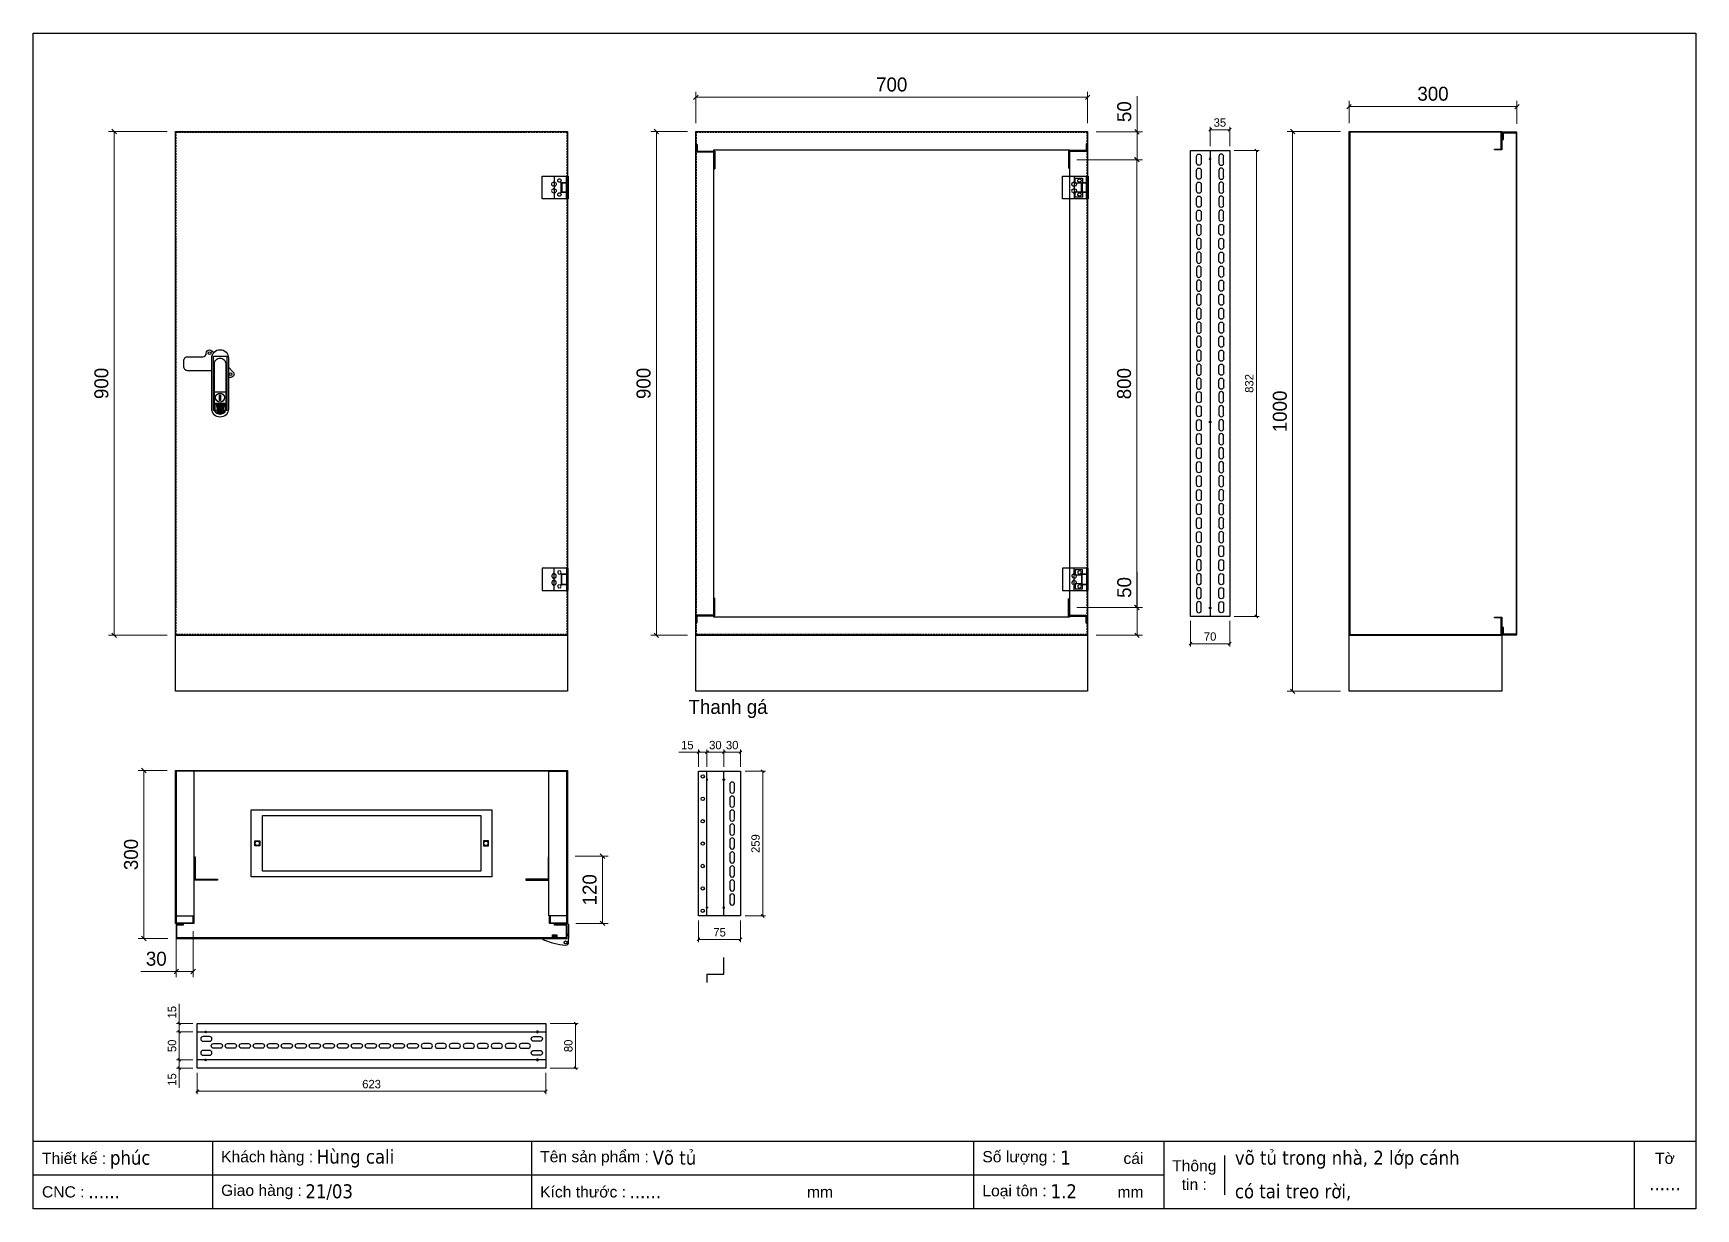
# Model space of a CAD drawing. Header units: millimetres. Extents: x 0 to 2970, y 0 to 2100.
import ezdxf
from ezdxf.enums import TextEntityAlignment as Align

# ---------------------------------------------------------------- set-up
doc = ezdxf.new("R2010")
doc.units = ezdxf.units.MM
doc.linetypes.add('HIDDEN2', pattern=[4.7625, 3.175, -1.5875])
doc.layers.add('CNC', color=7, linetype='Continuous')
doc.layers.add('DIM', color=253, linetype='Continuous')
doc.styles.add('Arial', font='arial.ttf')
doc.styles.add('Tahoma (Input Text)', font='tahoma.ttf')
doc.dimstyles.new('Dim-15', dxfattribs={"dimtxt": 15, "dimasz": 5, "dimexe": 5, "dimexo": 8, "dimgap": 5, "dimtad": 1, "dimdec": 0, "dimtxsty": 'Standard', "dimblk": 'OBLIQUE', "dimcen": 10, "dimclrd": 5, "dimclre": 5, "dimclrt": 3, "dimazin": 3, "dimtfac": 1, "dimtdec": 0, "dimtmove": 0, "dimatfit": 3, "dimldrblk": 'OBLIQUE', "dimlwd": 9, "dimlwe": 9})
doc.dimstyles.new('Dim-25', dxfattribs={"dimtxt": 25, "dimasz": 8, "dimexe": 10, "dimexo": 15, "dimgap": 10, "dimtad": 1, "dimdec": 0, "dimtxsty": 'Standard', "dimblk": 'OBLIQUE', "dimcen": 10, "dimclrd": 5, "dimclre": 5, "dimclrt": 3, "dimazin": 3, "dimtfac": 1, "dimtdec": 0, "dimtmove": 0, "dimatfit": 3, "dimldrblk": 'OBLIQUE', "dimlwd": 9, "dimlwe": 9})

# ---------------------------------------------------------------- blocks, each defined once
blk = doc.blocks.new('khungtenAsean2')
at = {"color": 7}
for p, q in [((2970, -1980), (0, -1980)), ((320, -1980), (320, -2100)), ((890, -1980), (890, -2100)), ((1680, -1980), (1680, -2100)), ((2020, -1980), (2020, -2100)), ((2860, -1980), (2860, -2100)), ((2128.3, -2005), (2128.3, -2075)), ((2020, -2040), (0, -2040))]:
    blk.add_line(p, q, dxfattribs=at)
blk.add_lwpolyline([(0, 0), (2970, 0), (2970, -2100), (0, -2100)], close=True, dxfattribs=at)
at = {"color": 2, "char_height": 20, "style": 'Arial'}
for s, insert, width, attachment_point in [('  Thiết kế :', (0, -2010), 917.634, 4), ('  Khách hàng :', (320, -2010), 917.634, 4), ('  Tên sản phẩm :', (890, -2010), 917.634, 4), ('  Số lượng :', (1680, -2010), 917.634, 4), ('cái', (1947.6, -2010), 917.634, 4), ('Thông\\Ptin :', (2074.2, -2040), 108.311, 5), ('Tờ', (2915, -2010), 110, 5), ('  CNC :', (0, -2070), 917.634, 4), ('  Giao hàng :', (320, -2070), 917.634, 4), ('  Kích thước :', (890, -2070), 917.634, 4), ('mm', (1382.3, -2070), 917.634, 4), ('  Loại tôn :', (1680, -2070), 917.634, 4), ('mm', (1936.9, -2070), 917.634, 4)]:
    blk.add_mtext(s, dxfattribs=dict(at, insert=insert, width=width, attachment_point=attachment_point))
at = {"color": 1, "style": 'Tahoma (Input Text)', "flags": 8}
for tag, p in [('#01', (137.1, -2021.3)), ('#03', (506.6, -2019.3)), ('#05', (1106.6, -2021.3)), ('#07', (1834.7, -2021.3)), ('#09', (2146.7, -2021.3)), ('#02', (98.5, -2081.3)), ('#04', (486.1, -2081.3)), ('#06', (1065.3, -2081.3)), ('#08', (1817.4, -2081.3)), ('#10', (2146.7, -2081.3))]:
    blk.add_attdef(tag, p, '', height=25, dxfattribs=at)
blk.add_attdef('#11', text='', height=25, dxfattribs=at).set_placement((2915, -2067.3), align=Align.CENTER)
blk = doc.blocks.new('*D1')
at = {"color": 0, "linetype": 'ByBlock', "lineweight": -2}
for p, q in [((148.6, 1920.4), (140.6, 1928.4)), ((140.6, 1028.4), (148.6, 1020.4))]:
    blk.add_line(p, q, dxfattribs=at)
at = {"layer": 'Defpoints', "color": 0, "transparency": 16777216}
for p in [(254.4, 1924.4), (144.6, 1024.4), (254.4, 1024.4)]:
    blk.add_point(p, dxfattribs=at)
at = {"layer": 'DIM', "color": 5, "lineweight": 9, "transparency": 16777216}
for p, q in [((239.4, 1924.4), (134.6, 1924.4)), ((144.6, 1924.4), (144.6, 1024.4)), ((239.4, 1024.4), (134.6, 1024.4))]:
    blk.add_line(p, q, dxfattribs=at)
at = {"layer": 'DIM', "color": 3, "transparency": 16777216, "insert": (121.8, 1474.4), "char_height": 25, "attachment_point": 5, "rotation": 90}
blk.add_mtext('900', dxfattribs=at)
blk = doc.blocks.new('_Oblique')
at = {"color": 0, "linetype": 'ByBlock', "lineweight": -2}
blk.add_line((-0.5, -0.5), (0.5, 0.5), dxfattribs=at)
blk = doc.blocks.new('HL044-1.3-C')
at = {"color": 1, "linetype": 'HIDDEN2', "ltscale": 0.5}
for p, q in [((-25, 40), (-25, 0)), ((-3, 0), (-3, 40))]:
    blk.add_line(p, q, dxfattribs=at)
at = {"color": 1}
for p, q in [((-12, 29), (0, 29)), ((-12, 11), (-12, 29)), ((0, 11), (-12, 11)), ((-11, 28.5), (0, 28.5)), ((-11, 28.5), (-11, 11.5)), ((0, 11.5), (-11, 11.5))]:
    blk.add_line(p, q, dxfattribs=at)
blk.add_lwpolyline([(-46, 40), (0, 40), (0, 0), (-46, 0)], close=True, dxfattribs=at)
at = {"color": 1, "linetype": 'HIDDEN2', "ltscale": 0.5}
for centre, radius in [((-25, 26), 4), ((-15.5, 32.5), 3), ((-25, 14), 4), ((-15.5, 7.5), 3)]:
    blk.add_circle(centre, radius, dxfattribs=at)
blk = doc.blocks.new('AB301-2-1')
at = {"linetype": 'Continuous'}
h = blk.add_hatch(dxfattribs=at)
h.set_pattern_fill('ACAD_ISO09W100', color=1, scale=0.2)
h.set_pattern_definition([(0, (-368.0181, 398.3814), (0, 1), [4.8, -0.6, 1.2, -0.6, 1.2, -0.6])])
h.paths.add_polyline_path([(-4.1, -88.5, 0.118404), (0, -89.5, 0.118404), (4.1, -88.5), (7, -72), (-7, -72)])
at = {"color": 1, "linetype": 'Continuous'}
for p, q in [((-10, -50.5), (10, -50.5)), ((-7, -72), (7, -72)), ((-7, -72), (-4.1, -88.5)), ((7, -72), (4.1, -88.5))]:
    blk.add_line(p, q, dxfattribs=at)
for points in [[(-15, -12.5), (-57.5, -12.5, -0.414214), (-65, -5), (-65, 5, -0.414214), (-57.5, 12.5), (-30.7, 12.5, 0.414214), (-24.7, 18.5), (-24.7, 18.7)], [(-24.7, 18.7, -0.198912), (-23, 23), (-23, 23, -0.414214), (-14.5, 23), (-11.3, 19.8)], [(15, -6.5), (23, -14.5, -0.414214), (23, -23), (23, -23, -0.381561), (15, -23.4, -0.381561)]]:
    blk.add_lwpolyline(points, format="xyb", dxfattribs=at)
for points in [[(0, 25), (0, 25, -0.414214), (15, 10), (15, -80.5, -0.414214), (0, -95.5), (0, -95.5, -0.414214), (-15, -80.5), (-15, 10, -0.414214)], [(0, 10, -0.414214), (10, 0), (10, -80.5, -0.414214), (0, -90.5, -0.414214), (-10, -80.5), (-10, 0, -0.414214)], [(9, -72.5), (9, -80.5, -0.414214), (0, -89.5, -0.414214), (-9, -80.5), (-9, -72.5, -0.414214), (-7, -70.5), (7, -70.5, -0.414214)]]:
    blk.add_lwpolyline(points, format="xyb", close=True, dxfattribs=at)
at = {"color": 2, "linetype": 'Continuous'}
blk.add_lwpolyline([(-12, 13.3), (12, 13.3), (12, -83.7), (-12, -83.7)], close=True, dxfattribs=at)
at = {"color": 1, "linetype": 'Continuous'}
blk.add_lwpolyline([(-1, -55.5), (1, -55.5), (1, -65.5), (-1, -65.5)], close=True, dxfattribs=at)
for centre, radius in [((-18.7, 18.7), 2.5), ((18.7, -18.7), 2.5), ((0, -60.5), 8)]:
    blk.add_circle(centre, radius, dxfattribs=at)
blk = doc.blocks.new('HL044-1.3-B')
h = blk.add_hatch()
h.set_pattern_fill('ANSI31', color=1, scale=0.3, style=0)
h.set_pattern_definition([(45, (-80982.31925, -42991.2648), (-0.673519209, 0.673519209), [])])
h.paths.add_polyline_path([(-15.5, 27), (-15.5, 24), (-9.5, 24), (-9.5, 27)])
at = {"color": 1}
for p, q in [((0, 0), (-43, 0)), ((-43, 0), (-43, -2)), ((-25, 6.5), (-25, 0)), ((-25, 6.5), (-19, 5.9)), ((-25, 5.5), (-19, 4.9)), ((-25, 4.5), (-19, 3.9)), ((-25, 3.5), (-19, 2.9)), ((-25, 2.5), (-19, 1.9)), ((-25, 1.5), (-19, 0.9)), ((-25, 0.5), (-19.7, 0)), ((-22, 24), (-22, 27)), ((-22, 27), (1, 27)), ((-1, 24), (-22, 24)), ((-19, 6.5), (-19, 0)), ((-15.5, 24), (-15.5, 27)), ((-9.5, 24), (-9.5, 27)), ((0, 23), (0, 0)), ((0, 7.5), (3, 7.5)), ((0, 6), (3, 6)), ((3, 25), (3, 0)), ((3, -6.5), (3, 0))]:
    blk.add_line(p, q, dxfattribs=at)
blk.add_lwpolyline([(-26, 6.5), (-18, 6.5), (-18, 0), (-26, 0)], close=True, dxfattribs=at)
blk.add_circle((-2.3, -7), 2.55, dxfattribs=at)
for centre, radius, start, end in [((-1, 23), 1, 0, 90), ((1, 25), 2, 0, 90), ((15.4, 147.7), 160.7, 248.6705, 263.5901), ((-2.5, -6.5), 5.5, 270, 0)]:
    blk.add_arc(centre, radius, start, end, dxfattribs=at)
blk = doc.blocks.new('*D2')
at = {"color": 0, "linetype": 'ByBlock', "lineweight": -2}
for p, q in [((259.6, 427.8), (251.6, 419.8)), ((281.6, 419.8), (289.6, 427.8))]:
    blk.add_line(p, q, dxfattribs=at)
at = {"layer": 'Defpoints', "color": 0, "transparency": 16777216}
for p in [(255.6, 511), (285.6, 511), (255.6, 423.8)]:
    blk.add_point(p, dxfattribs=at)
at = {"layer": 'DIM', "color": 5, "lineweight": 9, "transparency": 16777216}
for p, q in [((255.6, 496), (255.6, 413.8)), ((285.6, 496), (285.6, 413.8)), ((255.6, 423.8), (191.9, 423.8)), ((285.6, 423.8), (255.6, 423.8))]:
    blk.add_line(p, q, dxfattribs=at)
at = {"layer": 'DIM', "color": 3, "transparency": 16777216, "insert": (219.8, 446.5), "char_height": 25, "attachment_point": 5}
blk.add_mtext('30', dxfattribs=at)
blk = doc.blocks.new('*D3')
at = {"color": 0, "linetype": 'ByBlock', "lineweight": -2}
for p, q in [((201.5, 778.8), (193.5, 786.8)), ((193.5, 486.8), (201.5, 478.8))]:
    blk.add_line(p, q, dxfattribs=at)
at = {"layer": 'Defpoints', "color": 0, "ltscale": 3, "transparency": 16777216}
for p in [(254.4, 782.8), (197.5, 482.8), (255.4, 482.8)]:
    blk.add_point(p, dxfattribs=at)
at = {"layer": 'DIM', "color": 5, "lineweight": 9, "ltscale": 3, "transparency": 16777216}
for p, q in [((239.4, 782.8), (187.5, 782.8)), ((197.5, 782.8), (197.5, 482.8)), ((240.4, 482.8), (187.5, 482.8))]:
    blk.add_line(p, q, dxfattribs=at)
at = {"layer": 'DIM', "color": 3, "ltscale": 3, "transparency": 16777216, "insert": (174.8, 632.8), "char_height": 25, "attachment_point": 5, "rotation": 90}
blk.add_mtext('300', dxfattribs=at)
blk = doc.blocks.new('*D4')
at = {"color": 0, "linetype": 'ByBlock', "lineweight": -2}
for p, q in [((1020.9, 625.8), (1012.9, 633.8)), ((1012.9, 513.8), (1020.9, 505.8))]:
    blk.add_line(p, q, dxfattribs=at)
at = {"layer": 'Defpoints', "color": 0, "ltscale": 3, "transparency": 16777216}
for p in [(953.2, 629.8), (1016.9, 629.8), (954.4, 509.8)]:
    blk.add_point(p, dxfattribs=at)
at = {"layer": 'DIM', "color": 5, "lineweight": 9, "ltscale": 3, "transparency": 16777216}
for p, q in [((968.2, 629.8), (1026.9, 629.8)), ((1016.9, 509.8), (1016.9, 629.8)), ((969.4, 509.8), (1026.9, 509.8))]:
    blk.add_line(p, q, dxfattribs=at)
at = {"layer": 'DIM', "color": 3, "ltscale": 3, "transparency": 16777216, "insert": (994.1, 569.8), "char_height": 25, "attachment_point": 5, "rotation": 90}
blk.add_mtext('120', dxfattribs=at)
blk = doc.blocks.new('*D5')
at = {"color": 0, "linetype": 'ByBlock', "lineweight": -2}
for p, q in [((1187.6, 1989.6), (1179.6, 1981.6)), ((1879.6, 1981.6), (1887.6, 1989.6))]:
    blk.add_line(p, q, dxfattribs=at)
at = {"layer": 'Defpoints', "color": 0, "ltscale": 3, "transparency": 16777216}
for p in [(1883.6, 1985.6), (1183.6, 1924.4), (1883.6, 1924.4)]:
    blk.add_point(p, dxfattribs=at)
at = {"layer": 'DIM', "color": 5, "lineweight": 9, "ltscale": 3, "transparency": 16777216}
for p, q in [((1183.6, 1939.4), (1183.6, 1995.6)), ((1883.6, 1939.4), (1883.6, 1995.6)), ((1183.6, 1985.6), (1883.6, 1985.6))]:
    blk.add_line(p, q, dxfattribs=at)
at = {"layer": 'DIM', "color": 3, "ltscale": 3, "transparency": 16777216, "insert": (1533.6, 2008.3), "char_height": 25, "attachment_point": 5}
blk.add_mtext('700', dxfattribs=at)
blk = doc.blocks.new('*D6')
at = {"color": 0, "linetype": 'ByBlock', "lineweight": -2}
for p, q in [((1117.2, 1920.4), (1109.2, 1928.4)), ((1109.2, 1028.4), (1117.2, 1020.4))]:
    blk.add_line(p, q, dxfattribs=at)
at = {"layer": 'Defpoints', "color": 0, "ltscale": 3, "transparency": 16777216}
for p in [(1183.6, 1924.4), (1113.2, 1024.4), (1183.6, 1024.4)]:
    blk.add_point(p, dxfattribs=at)
at = {"layer": 'DIM', "color": 5, "lineweight": 9, "ltscale": 3, "transparency": 16777216}
for p, q in [((1168.6, 1924.4), (1103.2, 1924.4)), ((1113.2, 1924.4), (1113.2, 1024.4)), ((1168.6, 1024.4), (1103.2, 1024.4))]:
    blk.add_line(p, q, dxfattribs=at)
at = {"layer": 'DIM', "color": 3, "ltscale": 3, "transparency": 16777216, "insert": (1090.4, 1474.4), "char_height": 25, "attachment_point": 5, "rotation": 90}
blk.add_mtext('900', dxfattribs=at)
blk = doc.blocks.new('*D7')
at = {"color": 0, "linetype": 'ByBlock', "lineweight": -2}
for p, q in [((2354.6, 1973), (2346.6, 1965)), ((2646.6, 1965), (2654.6, 1973))]:
    blk.add_line(p, q, dxfattribs=at)
at = {"layer": 'Defpoints', "color": 0, "ltscale": 3, "transparency": 16777216}
for p in [(2650.6, 1969), (2350.6, 1924.4), (2650.6, 1923.4)]:
    blk.add_point(p, dxfattribs=at)
at = {"layer": 'DIM', "color": 5, "lineweight": 9, "ltscale": 3, "transparency": 16777216}
for p, q in [((2350.6, 1939.4), (2350.6, 1979)), ((2350.6, 1969), (2650.6, 1969)), ((2650.6, 1938.4), (2650.6, 1979))]:
    blk.add_line(p, q, dxfattribs=at)
at = {"layer": 'DIM', "color": 3, "ltscale": 3, "transparency": 16777216, "insert": (2500.6, 1991.8), "char_height": 25, "attachment_point": 5}
blk.add_mtext('300', dxfattribs=at)
blk = doc.blocks.new('*D8')
at = {"color": 0, "linetype": 'ByBlock', "lineweight": -2}
for p, q in [((2253.9, 1920.4), (2245.9, 1928.4)), ((2245.9, 928.4), (2253.9, 920.4))]:
    blk.add_line(p, q, dxfattribs=at)
at = {"layer": 'Defpoints', "color": 0, "ltscale": 3, "transparency": 16777216}
for p in [(2350.6, 1924.4), (2249.9, 924.4), (2350.6, 924.4)]:
    blk.add_point(p, dxfattribs=at)
at = {"layer": 'DIM', "color": 5, "lineweight": 9, "ltscale": 3, "transparency": 16777216}
for p, q in [((2335.6, 1924.4), (2239.9, 1924.4)), ((2249.9, 1924.4), (2249.9, 924.4)), ((2335.6, 924.4), (2239.9, 924.4))]:
    blk.add_line(p, q, dxfattribs=at)
at = {"layer": 'DIM', "color": 3, "ltscale": 3, "transparency": 16777216, "insert": (2227.1, 1424.4), "char_height": 25, "attachment_point": 5, "rotation": 90}
blk.add_mtext('1000', dxfattribs=at)
blk = doc.blocks.new('A$C00B650B3')
blk.add_hatch(color=7).paths.add_polyline_path([(1.5, 41.5), (1.5, 53.5), (0, 53.5), (0, 40), (31.5, 40), (31.5, 10), (33, 10), (33, 41.5)])
at = {"color": 7}
for p, q in [((0, 53.5), (0, 40)), ((0, 53.5), (1.5, 53.5)), ((0, 40), (31.5, 40)), ((1.5, 53.5), (1.5, 41.5)), ((1.5, 41.5), (33, 41.5)), ((31.5, 40), (31.5, 10)), ((33, 41.5), (33, 10)), ((31.5, 10), (33, 10))]:
    blk.add_line(p, q, dxfattribs=at)
blk = doc.blocks.new('*D9')
at = {"color": 0, "linetype": 'ByBlock', "lineweight": -2}
for p, q in [((1975.9, 1070), (1967.9, 1078)), ((1967.9, 1028.4), (1975.9, 1020.4))]:
    blk.add_line(p, q, dxfattribs=at)
at = {"layer": 'Defpoints', "color": 0, "ltscale": 3, "transparency": 16777216}
for p in [(1849.4, 1074), (1971.9, 1074), (1883.6, 1024.4)]:
    blk.add_point(p, dxfattribs=at)
at = {"layer": 'DIM', "color": 5, "lineweight": 9, "ltscale": 3, "transparency": 16777216}
for p, q in [((1971.9, 1074), (1971.9, 1137.8)), ((1864.4, 1074), (1981.9, 1074)), ((1971.9, 1024.4), (1971.9, 1074)), ((1898.6, 1024.4), (1981.9, 1024.4))]:
    blk.add_line(p, q, dxfattribs=at)
at = {"layer": 'DIM', "color": 3, "ltscale": 3, "transparency": 16777216, "insert": (1949.1, 1109.9), "char_height": 25, "attachment_point": 5, "rotation": 90}
blk.add_mtext('50', dxfattribs=at)
blk = doc.blocks.new('*D10')
at = {"color": 0, "linetype": 'ByBlock', "lineweight": -2}
for p, q in [((1975.5, 1870), (1967.5, 1878)), ((1967.5, 1078), (1975.5, 1070))]:
    blk.add_line(p, q, dxfattribs=at)
at = {"layer": 'Defpoints', "color": 0, "ltscale": 3, "transparency": 16777216}
for p in [(1849.4, 1874), (1971.5, 1874), (1849.4, 1074)]:
    blk.add_point(p, dxfattribs=at)
at = {"layer": 'DIM', "color": 5, "lineweight": 9, "ltscale": 3, "transparency": 16777216}
for p, q in [((1864.4, 1874), (1981.5, 1874)), ((1971.5, 1074), (1971.5, 1874)), ((1864.4, 1074), (1981.5, 1074))]:
    blk.add_line(p, q, dxfattribs=at)
at = {"layer": 'DIM', "color": 3, "ltscale": 3, "transparency": 16777216, "insert": (1948.8, 1474), "char_height": 25, "attachment_point": 5, "rotation": 90}
blk.add_mtext('800', dxfattribs=at)
blk = doc.blocks.new('*D11')
at = {"color": 0, "linetype": 'ByBlock', "lineweight": -2}
for p, q in [((1975.9, 1920), (1967.9, 1928)), ((1967.9, 1878), (1975.9, 1870))]:
    blk.add_line(p, q, dxfattribs=at)
at = {"layer": 'Defpoints', "color": 0, "ltscale": 3, "transparency": 16777216}
for p in [(1883.6, 1924), (1971.9, 1924), (1849.4, 1874)]:
    blk.add_point(p, dxfattribs=at)
at = {"layer": 'DIM', "color": 5, "lineweight": 9, "ltscale": 3, "transparency": 16777216}
for p, q in [((1971.9, 1924), (1971.9, 1987.8)), ((1898.6, 1924), (1981.9, 1924)), ((1971.9, 1874), (1971.9, 1924)), ((1864.4, 1874), (1981.9, 1874))]:
    blk.add_line(p, q, dxfattribs=at)
at = {"layer": 'DIM', "color": 3, "ltscale": 3, "transparency": 16777216, "insert": (1949.1, 1959.9), "char_height": 25, "attachment_point": 5, "rotation": 90}
blk.add_mtext('50', dxfattribs=at)
blk = doc.blocks.new('*D12')
at = {"color": 0, "linetype": 'ByBlock', "lineweight": -2}
for p, q in [((2187.6, 1888), (2182.6, 1893)), ((2182.6, 1060.8), (2187.6, 1055.8))]:
    blk.add_line(p, q, dxfattribs=at)
at = {"layer": 'Defpoints', "color": 0, "transparency": 16777216}
for p in [(2137.4, 1890.5), (2137.4, 1058.3), (2185.1, 1058.3)]:
    blk.add_point(p, dxfattribs=at)
at = {"layer": 'DIM', "color": 5, "lineweight": 9, "transparency": 16777216}
for p, q in [((2145.4, 1890.5), (2190.1, 1890.5)), ((2185.1, 1890.5), (2185.1, 1058.3)), ((2145.4, 1058.3), (2190.1, 1058.3))]:
    blk.add_line(p, q, dxfattribs=at)
at = {"layer": 'DIM', "color": 3, "transparency": 16777216, "insert": (2172.4, 1474.4), "char_height": 15, "attachment_point": 5, "rotation": 90}
blk.add_mtext('832', dxfattribs=at)
blk = doc.blocks.new('*D13')
at = {"color": 0, "linetype": 'ByBlock', "lineweight": -2}
for p, q in [((2069.9, 1012), (2064.9, 1007)), ((2134.9, 1007), (2139.9, 1012))]:
    blk.add_line(p, q, dxfattribs=at)
at = {"layer": 'Defpoints', "color": 0, "transparency": 16777216}
for p in [(2067.4, 1058.3), (2137.4, 1058.3), (2137.4, 1009.5)]:
    blk.add_point(p, dxfattribs=at)
at = {"layer": 'DIM', "color": 5, "lineweight": 9, "transparency": 16777216}
for p, q in [((2067.4, 1050.3), (2067.4, 1004.5)), ((2137.4, 1050.3), (2137.4, 1004.5)), ((2067.4, 1009.5), (2137.4, 1009.5))]:
    blk.add_line(p, q, dxfattribs=at)
at = {"layer": 'DIM', "color": 3, "transparency": 16777216, "insert": (2102.4, 1022.2), "char_height": 15, "attachment_point": 5}
blk.add_mtext('70', dxfattribs=at)
blk = doc.blocks.new('*D14')
at = {"color": 0, "linetype": 'ByBlock', "lineweight": -2}
for p, q in [((2104.9, 1930.2), (2099.9, 1925.2)), ((2134.9, 1925.2), (2139.9, 1930.2))]:
    blk.add_line(p, q, dxfattribs=at)
at = {"layer": 'Defpoints', "color": 0, "transparency": 16777216}
for p in [(2137.4, 1927.7), (2102.4, 1890.5), (2137.4, 1890.5)]:
    blk.add_point(p, dxfattribs=at)
at = {"layer": 'DIM', "color": 5, "lineweight": 9, "transparency": 16777216}
for p, q in [((2102.4, 1898.5), (2102.4, 1932.7)), ((2137.4, 1898.5), (2137.4, 1932.7)), ((2102.4, 1927.7), (2137.4, 1927.7))]:
    blk.add_line(p, q, dxfattribs=at)
at = {"layer": 'DIM', "color": 3, "transparency": 16777216, "insert": (2119.9, 1940.4), "char_height": 15, "attachment_point": 5}
blk.add_mtext('35', dxfattribs=at)
blk = doc.blocks.new('ovan8.5x20')
at = {"layer": 'CNC', "color": 2, "lineweight": -3}
for p, q in [((5.7, 4.2), (-5.8, 4.2)), ((-5.8, -4.2), (5.7, -4.2))]:
    blk.add_line(p, q, dxfattribs=at)
for centre, start, end in [((-5.8, 0), 90, 270), ((5.7, 0), 270, 90)]:
    blk.add_arc(centre, 4.25, start, end, dxfattribs=at)
blk = doc.blocks.new('f3daunguoc')
at = {"layer": 'CNC', "color": 2, "lineweight": -3}
blk.add_circle((0, 0), 1.5, dxfattribs=at)
blk = doc.blocks.new('*D15')
at = {"color": 0, "linetype": 'ByBlock', "lineweight": -2}
for p, q in [((1305.6, 779.1), (1300.6, 784.1)), ((1300.6, 525.5), (1305.6, 520.5))]:
    blk.add_line(p, q, dxfattribs=at)
at = {"layer": 'Defpoints', "color": 0, "transparency": 16777216}
for p in [(1263.6, 781.6), (1263.6, 523), (1303.1, 523)]:
    blk.add_point(p, dxfattribs=at)
at = {"layer": 'DIM', "color": 5, "lineweight": 9, "transparency": 16777216}
for p, q in [((1271.6, 781.6), (1308.1, 781.6)), ((1303.1, 781.6), (1303.1, 523)), ((1271.6, 523), (1308.1, 523))]:
    blk.add_line(p, q, dxfattribs=at)
at = {"layer": 'DIM', "color": 3, "transparency": 16777216, "insert": (1290.4, 652.3), "char_height": 15, "attachment_point": 5, "rotation": 90}
blk.add_mtext('259', dxfattribs=at)
blk = doc.blocks.new('*D16')
at = {"color": 0, "linetype": 'ByBlock', "lineweight": -2}
for p, q in [((1191.1, 483.7), (1186.1, 478.7)), ((1261.1, 478.7), (1266.1, 483.7))]:
    blk.add_line(p, q, dxfattribs=at)
at = {"layer": 'Defpoints', "color": 0, "transparency": 16777216}
for p in [(1188.6, 523), (1263.6, 523), (1263.6, 481.2)]:
    blk.add_point(p, dxfattribs=at)
at = {"layer": 'DIM', "color": 5, "lineweight": 9, "transparency": 16777216}
for p, q in [((1188.6, 515), (1188.6, 476.2)), ((1263.6, 515), (1263.6, 476.2)), ((1188.6, 481.2), (1263.6, 481.2))]:
    blk.add_line(p, q, dxfattribs=at)
at = {"layer": 'DIM', "color": 3, "transparency": 16777216, "insert": (1226.1, 493.8), "char_height": 15, "attachment_point": 5}
blk.add_mtext('75', dxfattribs=at)
blk = doc.blocks.new('*D17')
at = {"color": 0, "linetype": 'ByBlock', "lineweight": -2}
for p, q in [((1206.1, 818.1), (1201.1, 813.1)), ((1231.1, 813.1), (1236.1, 818.1))]:
    blk.add_line(p, q, dxfattribs=at)
at = {"layer": 'Defpoints', "color": 0, "transparency": 16777216}
for p in [(1233.6, 815.6), (1203.6, 781.6), (1233.6, 781.6)]:
    blk.add_point(p, dxfattribs=at)
at = {"layer": 'DIM', "color": 5, "lineweight": 9, "transparency": 16777216}
for p, q in [((1203.6, 789.6), (1203.6, 820.6)), ((1203.6, 815.6), (1233.6, 815.6)), ((1233.6, 789.6), (1233.6, 820.6))]:
    blk.add_line(p, q, dxfattribs=at)
at = {"layer": 'DIM', "color": 3, "transparency": 16777216, "insert": (1218.6, 828.2), "char_height": 15, "attachment_point": 5}
blk.add_mtext('30', dxfattribs=at)
blk = doc.blocks.new('*D18')
at = {"color": 0, "linetype": 'ByBlock', "lineweight": -2}
for p, q in [((1236.1, 818.1), (1231.1, 813.1)), ((1261.1, 813.1), (1266.1, 818.1))]:
    blk.add_line(p, q, dxfattribs=at)
at = {"layer": 'Defpoints', "color": 0, "transparency": 16777216}
for p in [(1263.6, 815.6), (1233.6, 781.6), (1263.6, 781.6)]:
    blk.add_point(p, dxfattribs=at)
at = {"layer": 'DIM', "color": 5, "lineweight": 9, "transparency": 16777216}
for p, q in [((1233.6, 789.6), (1233.6, 820.6)), ((1233.6, 815.6), (1263.6, 815.6)), ((1263.6, 789.6), (1263.6, 820.6))]:
    blk.add_line(p, q, dxfattribs=at)
at = {"layer": 'DIM', "color": 3, "transparency": 16777216, "insert": (1248.6, 828.2), "char_height": 15, "attachment_point": 5}
blk.add_mtext('30', dxfattribs=at)
blk = doc.blocks.new('*D19')
at = {"color": 0, "linetype": 'ByBlock', "lineweight": -2}
for p, q in [((1191.1, 818.1), (1186.1, 813.1)), ((1201.1, 813.1), (1206.1, 818.1))]:
    blk.add_line(p, q, dxfattribs=at)
at = {"layer": 'Defpoints', "color": 0, "transparency": 16777216}
for p in [(1188.6, 815.6), (1188.6, 781.6), (1203.6, 781.6)]:
    blk.add_point(p, dxfattribs=at)
at = {"layer": 'DIM', "color": 5, "lineweight": 9, "transparency": 16777216}
for p, q in [((1188.6, 815.6), (1153.4, 815.6)), ((1188.6, 789.6), (1188.6, 820.6)), ((1203.6, 815.6), (1188.6, 815.6)), ((1203.6, 789.6), (1203.6, 820.6))]:
    blk.add_line(p, q, dxfattribs=at)
at = {"layer": 'DIM', "color": 3, "transparency": 16777216, "insert": (1168.5, 828.2), "char_height": 15, "attachment_point": 5}
blk.add_mtext('15', dxfattribs=at)
blk = doc.blocks.new('f2dauxuoi')
at = {"layer": 'CNC', "color": 2, "lineweight": -3}
blk.add_circle((0, 0), 1, dxfattribs=at)
blk = doc.blocks.new('*D20')
at = {"color": 0, "linetype": 'ByBlock', "lineweight": -2}
for p, q in [((295.6, 212.4), (290.6, 207.4)), ((913.2, 207.4), (918.2, 212.4))]:
    blk.add_line(p, q, dxfattribs=at)
at = {"layer": 'Defpoints', "color": 0, "transparency": 16777216}
for p in [(293.1, 251), (915.7, 251), (293.1, 209.9)]:
    blk.add_point(p, dxfattribs=at)
at = {"layer": 'DIM', "color": 5, "lineweight": 9, "transparency": 16777216}
for p, q in [((293.1, 243), (293.1, 204.9)), ((915.7, 243), (915.7, 204.9)), ((915.7, 209.9), (293.1, 209.9))]:
    blk.add_line(p, q, dxfattribs=at)
at = {"layer": 'DIM', "color": 3, "transparency": 16777216, "insert": (604.4, 222.6), "char_height": 15, "attachment_point": 5}
blk.add_mtext('623', dxfattribs=at)
blk = doc.blocks.new('*D21')
at = {"color": 0, "linetype": 'ByBlock', "lineweight": -2}
for p, q in [((971.2, 328.5), (966.2, 333.5)), ((966.2, 253.5), (971.2, 248.5))]:
    blk.add_line(p, q, dxfattribs=at)
at = {"layer": 'Defpoints', "color": 0, "transparency": 16777216}
for p in [(915.7, 331), (915.7, 251), (968.7, 251)]:
    blk.add_point(p, dxfattribs=at)
at = {"layer": 'DIM', "color": 5, "lineweight": 9, "transparency": 16777216}
for p, q in [((923.7, 331), (973.7, 331)), ((968.7, 331), (968.7, 251)), ((923.7, 251), (973.7, 251))]:
    blk.add_line(p, q, dxfattribs=at)
at = {"layer": 'DIM', "color": 3, "transparency": 16777216, "insert": (956, 291), "char_height": 15, "attachment_point": 5, "rotation": 90}
blk.add_mtext('80', dxfattribs=at)
blk = doc.blocks.new('*D22')
at = {"color": 0, "linetype": 'ByBlock', "lineweight": -2}
for p, q in [((263.2, 313.5), (258.2, 318.5)), ((258.2, 268.5), (263.2, 263.5))]:
    blk.add_line(p, q, dxfattribs=at)
at = {"layer": 'Defpoints', "color": 0, "transparency": 16777216}
for p in [(293.1, 316), (260.7, 266), (293.1, 266)]:
    blk.add_point(p, dxfattribs=at)
at = {"layer": 'DIM', "color": 5, "lineweight": 9, "transparency": 16777216}
for p, q in [((285.1, 316), (255.7, 316)), ((260.7, 316), (260.7, 266)), ((285.1, 266), (255.7, 266))]:
    blk.add_line(p, q, dxfattribs=at)
at = {"layer": 'DIM', "color": 3, "transparency": 16777216, "insert": (248, 291), "char_height": 15, "attachment_point": 5, "rotation": 90}
blk.add_mtext('50', dxfattribs=at)
blk = doc.blocks.new('*D23')
at = {"color": 0, "linetype": 'ByBlock', "lineweight": -2}
for p, q in [((263.2, 328.5), (258.2, 333.5)), ((258.2, 318.5), (263.2, 313.5))]:
    blk.add_line(p, q, dxfattribs=at)
at = {"layer": 'Defpoints', "color": 0, "transparency": 16777216}
for p in [(260.7, 331), (293.1, 331), (293.1, 316)]:
    blk.add_point(p, dxfattribs=at)
at = {"layer": 'DIM', "color": 5, "lineweight": 9, "transparency": 16777216}
for p, q in [((260.7, 331), (260.7, 366.2)), ((285.1, 331), (255.7, 331)), ((260.7, 316), (260.7, 331)), ((285.1, 316), (255.7, 316))]:
    blk.add_line(p, q, dxfattribs=at)
at = {"layer": 'DIM', "color": 3, "transparency": 16777216, "insert": (248, 351.1), "char_height": 15, "attachment_point": 5, "rotation": 90}
blk.add_mtext('15', dxfattribs=at)
blk = doc.blocks.new('*D24')
at = {"color": 0, "linetype": 'ByBlock', "lineweight": -2}
for p, q in [((263.2, 263.5), (258.2, 268.5)), ((258.2, 253.5), (263.2, 248.5))]:
    blk.add_line(p, q, dxfattribs=at)
at = {"layer": 'Defpoints', "color": 0, "transparency": 16777216}
for p in [(260.7, 251), (293.1, 266), (293.1, 251)]:
    blk.add_point(p, dxfattribs=at)
at = {"layer": 'DIM', "color": 5, "lineweight": 9, "transparency": 16777216}
for p, q in [((285.1, 266), (255.7, 266)), ((285.1, 251), (255.7, 251)), ((260.7, 266), (260.7, 251)), ((260.7, 251), (260.7, 215.8))]:
    blk.add_line(p, q, dxfattribs=at)
at = {"layer": 'DIM', "color": 3, "transparency": 16777216, "insert": (248, 230.9), "char_height": 15, "attachment_point": 5, "rotation": 90}
blk.add_mtext('15', dxfattribs=at)

msp = doc.modelspace()

# ---------------------------------------------------------------- linework, layer by layer
at = {"color": 7}
for p, q in [((2102.4, 1890.5), (2102.4, 1058.3)), ((1188.6, 781.6), (1263.6, 781.6)), ((1188.6, 523), (1188.6, 781.6)), ((1203.6, 523), (1203.6, 781.6)), ((1233.6, 523), (1233.6, 781.6)), ((1263.6, 781.6), (1263.6, 523)), ((1263.6, 523), (1188.6, 523)), ((1233.6, 419), (1233.6, 449)), ((1203.6, 419), (1233.6, 419)), ((1203.6, 419), (1203.6, 404)), ((293.1, 331), (915.7, 331)), ((293.1, 251), (293.1, 331)), ((915.7, 331), (915.7, 251)), ((293.1, 316), (915.7, 316)), ((915.7, 266), (293.1, 266)), ((915.7, 251), (293.1, 251))]:
    msp.add_line(p, q, dxfattribs=at)
for points in [[(254.4, 1924.4), (954.4, 1924.4), (954.4, 1024.4), (254.4, 1024.4)], [(1183.6, 1924.4), (1883.6, 1924.4), (1883.6, 1024.4), (1183.6, 1024.4)], [(2610.4, 1893.2), (2622.4, 1893.2), (2622.4, 1923.2), (2351.8, 1923.2), (2351.8, 1025.6), (2622.4, 1025.6), (2622.4, 1055.6), (2610.4, 1055.6), (2610.4, 1056.8), (2623.6, 1056.8), (2623.6, 1024.4), (2350.6, 1024.4), (2350.6, 1924.4), (2623.6, 1924.4), (2623.6, 1892), (2610.4, 1892)], [(2626.4, 1910.2), (2626.4, 1922.2), (2649.4, 1922.2), (2649.4, 1026.6), (2626.4, 1026.6), (2626.4, 1038.6), (2625.2, 1038.6), (2625.2, 1025.4), (2650.6, 1025.4), (2650.6, 1923.4), (2625.2, 1923.4), (2625.2, 1910.2)], [(1216, 1892), (1851.2, 1892), (1851.2, 1056.8), (1216, 1056.8)], [(2067.4, 1890.5), (2137.4, 1890.5), (2137.4, 1058.3), (2067.4, 1058.3)], [(923.2, 523), (923.2, 511), (953.2, 511), (953.2, 781.6), (255.6, 781.6), (255.6, 511), (285.6, 511), (285.6, 523), (286.8, 523), (286.8, 509.8), (254.4, 509.8), (254.4, 782.8), (954.4, 782.8), (954.4, 509.8), (922, 509.8), (922, 523)], [(389.4, 712.8), (819.4, 712.8), (819.4, 592.8), (389.4, 592.8)], [(940.2, 507), (952.2, 507), (952.2, 484), (256.6, 484), (256.6, 507), (268.6, 507), (268.6, 508.2), (255.4, 508.2), (255.4, 482.8), (953.4, 482.8), (953.4, 508.2), (940.2, 508.2)]]:
    msp.add_lwpolyline(points, close=True, dxfattribs=at)
at = {"color": 7, "linetype": 'HIDDEN2'}
for points in [[(255.6, 1923.2), (953.2, 1923.2), (953.2, 1025.6), (255.6, 1025.6)], [(1184.8, 1923.2), (1882.4, 1923.2), (1882.4, 1025.6), (1184.8, 1025.6)]]:
    msp.add_lwpolyline(points, close=True, dxfattribs=at)
at = {"color": 2}
for points in [[(1861.6, 1841.4), (1874.6, 1841.4), (1874.6, 1832.4), (1861.6, 1832.4)], [(1861.6, 1816.4), (1874.6, 1816.4), (1874.6, 1807.4), (1861.6, 1807.4)], [(1861.6, 1132.4), (1874.6, 1132.4), (1874.6, 1141.4), (1861.6, 1141.4)], [(1861.6, 1107.4), (1874.6, 1107.4), (1874.6, 1116.4), (1861.6, 1116.4)], [(409.4, 702.8), (799.4, 702.8), (799.4, 602.8), (409.4, 602.8)], [(404.7, 648.3), (395.7, 648.3), (395.7, 657.3), (404.7, 657.3)], [(804.2, 648.3), (813.2, 648.3), (813.2, 657.3), (804.2, 657.3)]]:
    msp.add_lwpolyline(points, close=True, dxfattribs=at)
at = {"color": 7, "ltscale": 3}
for points in [[(254.4, 1024.4), (954.4, 1024.4), (954.4, 924.4), (254.4, 924.4)], [(1183.6, 1024.4), (1883.6, 1024.4), (1883.6, 924.4), (1183.6, 924.4)], [(2350.6, 1024.4), (2623.6, 1024.4), (2623.6, 924.4), (2350.6, 924.4)]]:
    msp.add_lwpolyline(points, close=True, dxfattribs=at)
at = {"color": 252, "ltscale": 0.5}
for points in [[(255.6, 523), (287.6, 523), (287.6, 781.6), (255.6, 781.6)], [(953.2, 523), (921.2, 523), (921.2, 781.6), (953.2, 781.6)], [(289.1, 628.8), (289.1, 588.8), (329.1, 588.8), (329.1, 587.3), (287.6, 587.3), (287.6, 628.8)], [(919.7, 628.8), (919.7, 588.8), (879.7, 588.8), (879.7, 587.3), (921.2, 587.3), (921.2, 628.8)]]:
    msp.add_lwpolyline(points, close=True, dxfattribs=at)
at = {"color": 2}
for centre in [(1196.1, 772.3), (1196.1, 732.3), (1196.1, 692.3), (1196.1, 652.3), (1196.1, 612.3), (1196.1, 572.3), (1196.1, 532.3)]:
    msp.add_circle(centre, 3, dxfattribs=at)
at = {"color": 7}
for centre in [(400.2, 652.8), (808.7, 652.8)]:
    msp.add_circle(centre, 4, dxfattribs=at)

# ---------------------------------------------------------------- block references
ref = msp.add_blockref('khungtenAsean2', (0, 2100), dxfattribs=at)
ref.add_attrib('#11', '......', dxfattribs={"color": 1, "height": 25, "style": 'Tahoma (Input Text)'}).set_placement((2915, 32.7), align=Align.CENTER)
ref.add_attrib('#09', 'võ tủ trong nhà, 2 lớp cánh', (2146.7, 78.7), dxfattribs={"color": 1, "height": 25, "style": 'Tahoma (Input Text)'})
ref.add_attrib('#10', 'có tai treo rời,', (2146.7, 18.7), dxfattribs={"color": 1, "height": 25, "style": 'Tahoma (Input Text)'})
ref.add_attrib('#08', '1.2', (1817.4, 18.7), dxfattribs={"color": 1, "height": 25, "style": 'Tahoma (Input Text)'})
ref.add_attrib('#07', '1', (1834.7, 78.7), dxfattribs={"color": 1, "height": 25, "style": 'Tahoma (Input Text)'})
ref.add_attrib('#06', '......', (1065.3, 18.7), dxfattribs={"color": 1, "height": 25, "style": 'Tahoma (Input Text)'})
ref.add_attrib('#05', 'Võ tủ', (1106.6, 78.7), dxfattribs={"color": 1, "height": 25, "style": 'Tahoma (Input Text)'})
ref.add_attrib('#04', '21/03', (486.1, 18.7), dxfattribs={"color": 1, "height": 25, "style": 'Tahoma (Input Text)'})
ref.add_attrib('#03', 'Hùng cali', (506.6, 80.7), dxfattribs={"color": 1, "height": 25, "style": 'Tahoma (Input Text)'})
ref.add_attrib('#02', '......', (98.5, 18.7), dxfattribs={"color": 1, "height": 25, "style": 'Tahoma (Input Text)'})
ref.add_attrib('#01', 'phúc', (137.1, 78.7), dxfattribs={"color": 1, "height": 25, "style": 'Tahoma (Input Text)'})
for name, p in [('A$C00B650B3', (1184.8, 1848)), ('HL044-1.3-C', (955.4, 1804.4)), ('HL044-1.3-C', (1884.6, 1804.4)), ('AB301-2-1', (333.8, 1509.7)), ('HL044-1.3-B', (953.4, 482.8))]:
    msp.add_blockref(name, p, dxfattribs=at)
at = {"color": 7, "xscale": -1}
msp.add_blockref('A$C00B650B3', (1882.4, 1849), dxfattribs=at)
at = {"lineweight": -3, "xscale": -1}
for p, rotation in [((2102.4, 1875.5), 180), ((1233.6, 538), 270), ((900.7, 316), 90), ((900.7, 266), 90)]:
    msp.add_blockref('f3daunguoc', p, dxfattribs=dict(at, rotation=rotation))
at = {"lineweight": -3}
for p in [(2102.4, 1405.5), (2102.4, 1073.3)]:
    msp.add_blockref('f3daunguoc', p, dxfattribs=at)
at = {"color": 7, "xscale": -1, "rotation": 180}
for name, p in [('HL044-1.3-C', (955.4, 1144.4)), ('HL044-1.3-C', (1884.6, 1144.4)), ('A$C00B650B3', (1184.8, 1100.8))]:
    msp.add_blockref(name, p, dxfattribs=at)
at = {"color": 7, "rotation": 180}
msp.add_blockref('A$C00B650B3', (1882.4, 1099.8), dxfattribs=at)
at = {"lineweight": -3, "xscale": -1}
msp.add_blockref('f2dauxuoi', (1203.6, 766.6), dxfattribs=at)
at = {"lineweight": -3}
for name, p, rotation in [('f3daunguoc', (1233.6, 766.6), 270), ('f2dauxuoi', (1203.6, 538), 180), ('f3daunguoc', (308.1, 316), 270), ('f3daunguoc', (308.1, 266), 270)]:
    msp.add_blockref(name, p, dxfattribs=dict(at, rotation=rotation))
at = {"layer": 'CNC', "lineweight": -3, "xscale": -1}
for p, rotation in [((2082.4, 1874), 90), ((2082.4, 1849), 90), ((2082.4, 1824), 90), ((2082.4, 1799), 90), ((2082.4, 1774), 90), ((2122.4, 1749), 270), ((2122.4, 1724), 270), ((2122.4, 1699), 270), ((2122.4, 1674), 270), ((2122.4, 1649), 270), ((2122.4, 1624), 270), ((2122.4, 1599), 270), ((2122.4, 1574), 270), ((2122.4, 1549), 270), ((2122.4, 1524), 270), ((2122.4, 1499), 270), ((2082.4, 1449.8), 90), ((2122.4, 1474), 270), ((2082.4, 1424.8), 90), ((2082.4, 1399.8), 90), ((2082.4, 1374.8), 90), ((2082.4, 1349.8), 90), ((2082.4, 1324.8), 90), ((2082.4, 1299.8), 90), ((2082.4, 1274.8), 90), ((2082.4, 1249.8), 90), ((2082.4, 1224.8), 90), ((2082.4, 1199.8), 90), ((2122.4, 1174.8), 270), ((2122.4, 1149.8), 270), ((2122.4, 1124.8), 270), ((2122.4, 1099.8), 270), ((2122.4, 1074.8), 270), ((899.7, 303.5), 180), ((328.1, 291), 180), ((353.1, 291), 180), ((378.1, 291), 180), ((403.1, 291), 180), ((428.1, 291), 180), ((453.1, 291), 180), ((478.1, 291), 180), ((503.1, 291), 180), ((528.1, 291), 180), ((553.1, 291), 180), ((578.1, 291), 180), ((603.1, 291), 180), ((628.1, 291), 180), ((653.1, 291), 180), ((678.1, 291), 180), ((899.7, 278.5), 180)]:
    msp.add_blockref('ovan8.5x20', p, dxfattribs=dict(at, rotation=rotation))
at = {"layer": 'CNC', "lineweight": -3}
for p, rotation in [((2122.4, 1874), 270), ((2122.4, 1849), 270), ((2122.4, 1824), 270), ((2122.4, 1799), 270), ((2122.4, 1774), 270), ((2082.4, 1749), 90), ((2082.4, 1724), 90), ((2082.4, 1699), 90), ((2082.4, 1674), 90), ((2082.4, 1649), 90), ((2082.4, 1624), 90), ((2082.4, 1599), 90), ((2082.4, 1574), 90), ((2082.4, 1549), 90), ((2082.4, 1524), 90), ((2082.4, 1499), 90), ((2082.4, 1474), 90), ((2122.4, 1449.8), 270), ((2122.4, 1424.8), 270), ((2122.4, 1399.8), 270), ((2122.4, 1374.8), 270), ((2122.4, 1349.8), 270), ((2122.4, 1324.8), 270), ((2122.4, 1299.8), 270), ((2122.4, 1274.8), 270), ((2122.4, 1249.8), 270), ((2122.4, 1224.8), 270), ((2122.4, 1199.8), 270), ((2082.4, 1174.8), 90), ((2082.4, 1149.8), 90), ((2082.4, 1124.8), 90), ((2082.4, 1099.8), 90), ((2082.4, 1074.8), 90), ((1248.6, 752.3), 270), ((1248.6, 727.3), 270), ((1248.6, 702.3), 270), ((1248.6, 677.3), 270), ((1248.6, 652.3), 270), ((1248.6, 627.3), 270), ((1248.6, 602.3), 270), ((1248.6, 577.3), 270), ((1248.6, 552.3), 270), ((309.1, 303.5), 180), ((309.1, 278.5), 180), ((703.1, 291), 180), ((728.1, 291), 180), ((753.1, 291), 180), ((778.1, 291), 180), ((803.1, 291), 180), ((828.1, 291), 180), ((853.1, 291), 180), ((878.1, 291), 180)]:
    msp.add_blockref('ovan8.5x20', p, dxfattribs=dict(at, rotation=rotation))

# ---------------------------------------------------------------- texts
at = {"color": 2, "insert": (1241.2, 892.8), "char_height": 25, "width": 775, "attachment_point": 5}
msp.add_mtext('Thanh gá', dxfattribs=at)

# ---------------------------------------------------------------- dimensions: what is measured, and where the dimension line sits
at = {"layer": 'DIM', "color": 7, "ltscale": 3}
for base, p1, p2, picture, middle in [((1883.6, 1985.6), (1183.6, 1924.4), (1883.6, 1924.4), '*D5', (1533.6, 2008.3)), ((2650.6, 1969), (2350.6, 1924.4), (2650.6, 1923.4), '*D7', (2500.6, 1991.8))]:
    dim = msp.add_linear_dim(base=base, p1=p1, p2=p2, dimstyle='Dim-25', dxfattribs=at)
    dim.commit()
    dim.dimension.update_dxf_attribs({"geometry": picture, "text_midpoint": middle})
for base, p1, p2, picture, middle in [((1971.9, 1924), (1849.4, 1874), (1883.6, 1924), '*D11', (1949.1, 1959.9)), ((2249.9, 924.4), (2350.6, 1924.4), (2350.6, 924.4), '*D8', (2227.1, 1424.4)), ((1971.5, 1874), (1849.4, 1074), (1849.4, 1874), '*D10', (1948.8, 1474)), ((1971.9, 1074), (1883.6, 1024.4), (1849.4, 1074), '*D9', (1949.1, 1109.9)), ((197.5, 482.8), (254.4, 782.8), (255.4, 482.8), '*D3', (174.8, 632.8)), ((1016.9, 629.8), (954.4, 509.8), (953.2, 629.8), '*D4', (994.1, 569.8))]:
    dim = msp.add_linear_dim(base=base, p1=p1, p2=p2, angle=90, dimstyle='Dim-25', dxfattribs=at)
    dim.commit()
    dim.dimension.update_dxf_attribs({"geometry": picture, "text_midpoint": middle})
at = {"layer": 'DIM', "color": 7}
for base, p1, p2, dimstyle, picture, middle in [((2137.4, 1927.7), (2102.4, 1890.5), (2137.4, 1890.5), 'Dim-15', '*D14', (2119.9, 1940.4)), ((2137.4, 1009.5), (2067.4, 1058.3), (2137.4, 1058.3), 'Dim-15', '*D13', (2102.4, 1022.2)), ((1188.6, 815.6), (1203.6, 781.6), (1188.6, 781.6), 'Dim-15', '*D19', (1168.5, 828.2)), ((255.6, 423.8), (285.6, 511), (255.6, 511), 'Dim-25', '*D2', (219.8, 446.5)), ((1263.6, 481.2), (1188.6, 523), (1263.6, 523), 'Dim-15', '*D16', (1226.1, 493.8)), ((293.1, 209.9), (915.7, 251), (293.1, 251), 'Dim-15', '*D20', (604.4, 222.6))]:
    dim = msp.add_linear_dim(base=base, p1=p1, p2=p2, dimstyle=dimstyle, dxfattribs=at)
    dim.commit()
    dim.dimension.update_dxf_attribs({"geometry": picture, "text_midpoint": middle})
for base, p1, p2, dimstyle, picture, middle in [((144.6, 1024.4), (254.4, 1924.4), (254.4, 1024.4), 'Dim-25', '*D1', (121.8, 1474.4)), ((2185.1, 1058.3), (2137.4, 1890.5), (2137.4, 1058.3), 'Dim-15', '*D12', (2172.4, 1474.4)), ((1303.1, 523), (1263.6, 781.6), (1263.6, 523), 'Dim-15', '*D15', (1290.4, 652.3)), ((260.7, 331), (293.1, 316), (293.1, 331), 'Dim-15', '*D23', (248, 351.1)), ((968.7, 251), (915.7, 331), (915.7, 251), 'Dim-15', '*D21', (956, 291)), ((260.7, 266), (293.1, 316), (293.1, 266), 'Dim-15', '*D22', (248, 291)), ((260.7, 251), (293.1, 266), (293.1, 251), 'Dim-15', '*D24', (248, 230.9))]:
    dim = msp.add_linear_dim(base=base, p1=p1, p2=p2, angle=90, dimstyle=dimstyle, dxfattribs=at)
    dim.commit()
    dim.dimension.update_dxf_attribs({"geometry": picture, "text_midpoint": middle})
at = {"layer": 'DIM', "color": 7, "ltscale": 3}
dim = msp.add_linear_dim(base=(1113.2, 1024.4), p1=(1183.6, 1924.4), p2=(1183.6, 1024.4), angle=90, dimstyle='Dim-25', dxfattribs=at)
dim.commit()
dim.dimension.update_dxf_attribs({"geometry": '*D6', "text_midpoint": (1113.2, 1474.4), "dimtype": 160})
at = {"layer": 'DIM', "color": 7}
for base, p1, p2, picture, middle in [((1233.6, 815.6), (1203.6, 781.6), (1233.6, 781.6), '*D17', (1218.6, 815.6)), ((1263.6, 815.6), (1233.6, 781.6), (1263.6, 781.6), '*D18', (1248.6, 815.6))]:
    dim = msp.add_linear_dim(base=base, p1=p1, p2=p2, dimstyle='Dim-15', dxfattribs=at)
    dim.commit()
    dim.dimension.update_dxf_attribs({"geometry": picture, "text_midpoint": middle, "dimtype": 160})

doc.saveas('drawing.dxf')
